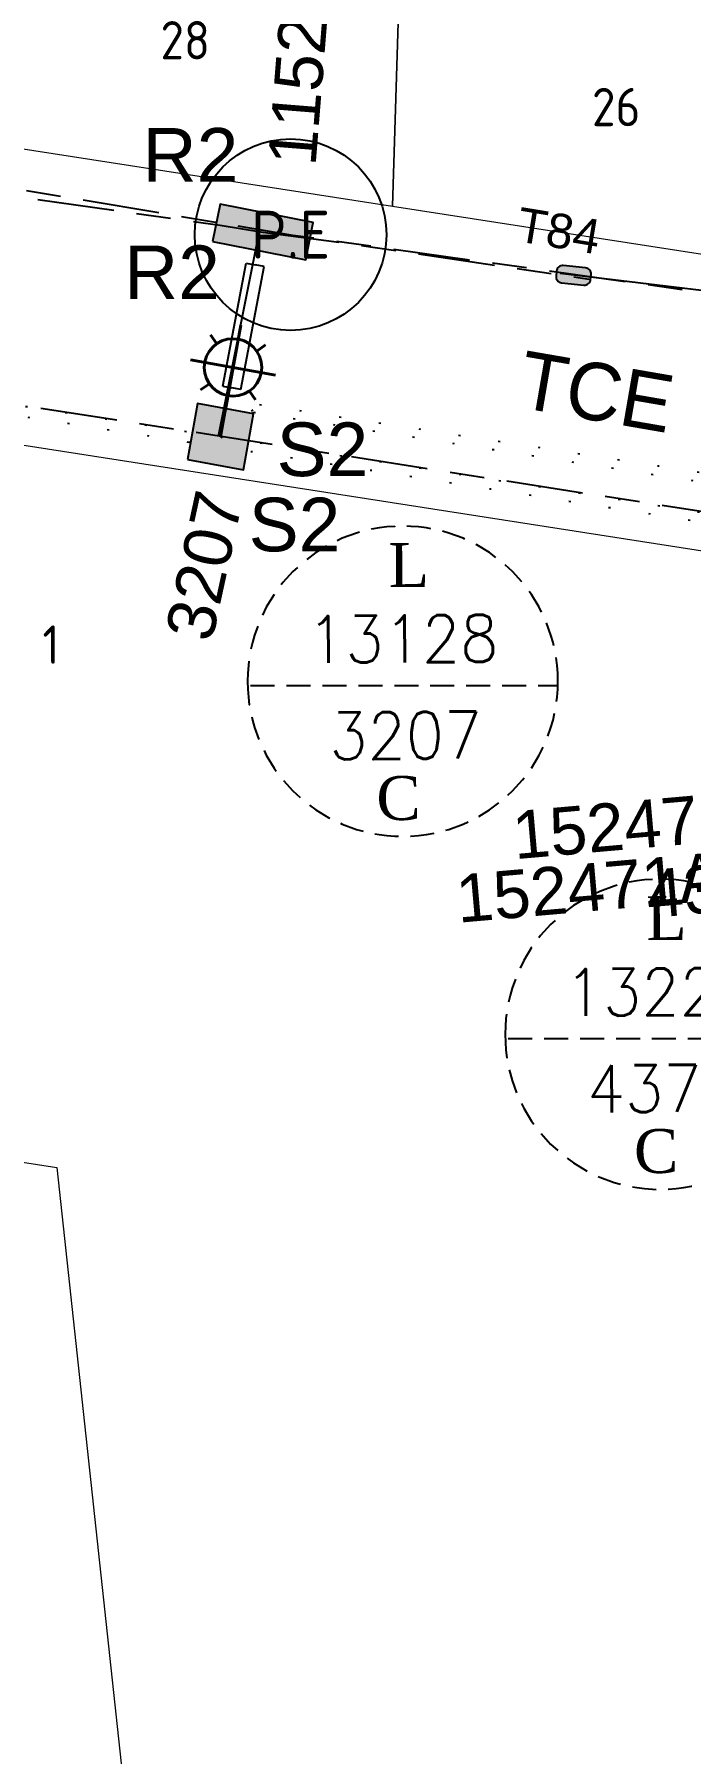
# Model space of a CAD drawing. Header units: metres. Extents: x 297818 to 299097, y 6264861 to 6266140.
# Drawn here: x 298387.9 to 298422.2, y 6265440.6 to 6265530.3 of the extents above; entities that cross this region are included whole.
import ezdxf
from ezdxf.enums import TextEntityAlignment as Align

# ---------------------------------------------------------------- set-up
doc = ezdxf.new("R2010")
doc.units = ezdxf.units.M
for name, pattern in [('Cable Exist UG', [8.2, 4, -1.2, 1.8, -1.2]), ('Cable Remove', [2, 0, -2]), ('HIDDEN2', [0.1875, 0.125, -0.0625]), ('IECLCHAINA', [8.2, 4, -1.2, 1.8, -1.2])]:
    doc.linetypes.add(name, pattern=pattern)
doc.layers.get('0').update_dxf_attribs({"color": 6})
doc.layers.add('Cadastre Land Parcels_SP_EXT', color=9, linetype='Continuous', lineweight=5)
for name, color, linetype in [('Equip_LV_NEW', 2, 'Continuous'), ('Equip_SP_SL_EXT', 7, 'Continuous'), ('Mains_LV_EXT', 7, 'Continuous'), ('Mains_LV_NEW_T84', 2, 'Continuous'), ('Mains_SL_EXT', 7, 'Continuous'), ('Notes', 7, 'Continuous'), ('Notes_LV_MISC', 7, 'Continuous'), ('Notes_SL_MISC', 7, 'Continuous'), ('Notes_SP_MISC', 7, 'Continuous'), ('SupportsUG_SP_EXT', 7, 'Continuous'), ('SupportsUG_SP_LV_EXT', 7, 'Continuous'), ('SupportsUG_SP_LV_SL_EXT', 7, 'Continuous'), ('UG_Details_SP_MISC', 7, 'Continuous')]:
    doc.layers.add(name, color=color, linetype=linetype)
doc.styles.add('AR12', font='Simplex')
doc.styles.add('COLUMN_LABEL', font='arial.ttf')
doc.styles.add('iecARIAL', font='arial.ttf', dxfattribs={"height": 2})
doc.styles.add('iecDevPlan', font='isocp.shx', dxfattribs={"height": 1.8})
doc.styles.add('iecNAME', font='times.ttf')
doc.styles.add('IESYMBOL1', font='isocp.shx')
doc.styles.add('ITALICT', font='ITALICT')
doc.styles.add('POLE_LABEL', font='arial.ttf')
doc.styles.get("Standard").update_dxf_attribs({"font": 'arial.ttf'})
doc.linetypes.add('Cable New UG', pattern='A,7,-0.25,["x",Standard,S=2,R=0,X=0.2,Y=-0.8],-2.1', length=9.35)
doc.linetypes.add('Cable V', pattern='A,7.2,-0.45,["V",Standard,S=1.5,R=0,X=0,Y=-0.7],-1.8', length=9.45)

# ---------------------------------------------------------------- blocks, each defined once
blk = doc.blocks.new('COLUMN_EXT')
blk.add_hatch(color=256).paths.add_polyline_path([(-1.485, 1.485), (-1.485, -1.485), (1.485, -1.485), (1.485, 1.485)])
blk.add_lwpolyline([(-1.485, -1.485), (1.485, -1.485), (1.485, 1.485), (-1.485, 1.485)], close=True)
for tag, height, style, flags, p in [('ASSET_NUM', 2.5, 'COLUMN_LABEL', 8, (2, 2)), ('STRUCTURE_PLANT_NUMBER', 0.2, 'POLE_LABEL', 9, (1.813, 0.031)), ('STREET_CODE', 0.2, 'COLUMN_LABEL', 9, (1.813, -0.2))]:
    blk.add_attdef(tag, text='', height=height, dxfattribs=dict(style=style, flags=flags)).set_placement(p, align=Align.MIDDLE_LEFT)
at = {"flags": 9}
for tag, p in [('OWNED_BY', (1.813, -0.6)), ('STATE', (1.813, -0.8)), ('COLUMN_TYPE', (1.813, -0.4)), ('USAGE', (1.813, -1)), ('STREETNAME', (1.813, -1.6)), ('SUBURB', (1.813, -1.8)), ('LEGEND', (1.813, -1.2)), ('LOCATION', (1.813, -1.4)), ('NOTES', (1.813, -2))]:
    blk.add_attdef(tag, text='', height=0.2, dxfattribs=at).set_placement(p, align=Align.MIDDLE_LEFT)
at = {"flags": 1}
blk.add_attdef('Z', (1.813, -2.351), '', height=0.2, dxfattribs=at)
blk = doc.blocks.new('PILLAR_EXT')
blk.add_hatch(color=256).paths.add_polyline_path([(-2.475, 0.99), (-2.475, -0.99), (2.475, -0.99), (2.475, 0.99)])
blk.add_lwpolyline([(-2.475, -0.99), (2.475, -0.99), (2.475, 0.99), (-2.475, 0.99)], close=True)
at = {"style": 'iecARIAL', "flags": 8}
blk.add_attdef('ASSET_NUM', (1.5, 3.5), '', height=2.5, dxfattribs=at)
for tag, p, flags in [('OWNED_BY', (0, -0.2), 9), ('STATE', (0, -0.4), 9), ('SUPPORT_TYPE', (0, -0.6), 9), ('USAGE', (0, -0.8), 9), ('LEGEND', (0, -1), 9), ('STREETNAME', (0, -1.8), 9), ('LOCATION', (0, -1.2), 9), ('NOTES', (0, -1.4), 9), ('PARENT', (0, -1.6), 9), ('SUBURB', (0, -2), 1)]:
    blk.add_attdef(tag, p, '', height=0.2, dxfattribs=dict(flags=flags))
blk = doc.blocks.new('*U151')
at = {"lineweight": 40}
for p, q in [((0.253, 1.397), (1.058, 5.824)), ((-0.519, 5.306), (-0.198, 4.843)), ((2.351, 4.785), (1.889, 4.464)), ((-1.558, 4.012), (2.869, 3.208)), ((-1.04, 2.436), (-0.578, 2.756)), ((0, 0), (0.388, 2.138)), ((1.83, 1.915), (1.51, 2.377))]:
    blk.add_line(p, q, dxfattribs=at)
blk.add_circle((0.656, 3.61), 1.5, dxfattribs=at)
at = {"style": 'iecARIAL', "flags": 8}
blk.add_attdef('ASSET_NUM', (1.5, 1.5), '', height=2.5, dxfattribs=at)
for tag, p, height, flags in [('CONSTRUCTED_VOLTAGE', (0.981, -0.653), 0.2, 9), ('CONTROL_TYPE', (0.981, -0.853), 0.2, 9), ('LANTERN_PURPOSE', (0.981, -1.053), 0.2, 9), ('LNUMBER', (2.181, -3.253), 2.5, 8), ('OPERATING_VOLTAGE', (0.981, -1.653), 0.2, 9), ('ORIENTATION', (0.981, -1.853), 0.2, 9), ('LANTERN_TYPE', (0.981, -1.253), 0.2, 9), ('NO_PHASES', (0.981, -1.453), 0.2, 9), ('OWNED_BY', (0.981, -2.053), 0.2, 9), ('STATE', (0.981, -2.253), 0.2, 9), ('CEXIST', (0.981, -2.653), 0.2, 9), ('CNEW', (0.981, -2.853), 0.2, 9), ('USAGE', (0.981, -2.453), 0.2, 9), ('CNUMBER', (0.981, -3.053), 0.2, 9), ('CREMOVE', (0.981, -3.253), 0.2, 9), ('CREPLACE', (0.981, -3.453), 0.2, 9), ('LKINGHEIGHT', (0.981, -3.653), 0.2, 9), ('LBRACKET', (0.981, -3.853), 0.2, 9), ('LBRACKETVOCAB', (0.981, -4.053), 0.2, 9), ('LCATEGORY', (0.981, -4.253), 0.2, 9), ('LCHARGE1', (0.981, -4.453), 0.2, 9), ('LCHARGE1PERCENT', (0.981, -4.653), 0.2, 9), ('LCHARGE2', (0.981, -4.853), 0.2, 9), ('LCHARGE2PERCENT', (0.981, -5.053), 0.2, 9), ('LCHARGE3', (0.981, -5.253), 0.2, 9), ('LCHARGE3PERCENT', (0.981, -5.453), 0.2, 9), ('LEXIST', (0.981, -5.653), 0.2, 9), ('LLAMP', (0.981, -5.853), 0.2, 9), ('LLAMPVOCAB', (0.981, -6.053), 0.2, 9), ('LMAST', (0.981, -6.253), 0.2, 9), ('LMASTVOCAB', (0.981, -6.453), 0.2, 9), ('LNEW', (0.981, -6.653), 0.2, 9), ('LANTNUMBER', (0.981, -6.853), 0.2, 9), ('LOUTREACH', (0.981, -7.253), 0.2, 9), ('LOUTREACHVOCAB', (0.981, -7.453), 0.2, 9), ('LRATECODE', (0.981, -7.653), 0.2, 9), ('LREMOVE', (0.981, -7.853), 0.2, 9), ('LREPLACE', (0.981, -8.053), 0.2, 9), ('LTYPE', (0.981, -8.253), 0.2, 9), ('LTYPEVOCAB', (0.981, -8.453), 0.2, 9), ('LEGEND', (0.981, -8.653), 0.2, 9), ('LOCATION', (0.981, -8.853), 0.2, 9), ('NOTES', (0.981, -9.053), 0.2, 9), ('STREETNAME', (0.981, -9.253), 0.2, 9), ('SUBURB', (0.981, -9.453), 0.2, 1)]:
    blk.add_attdef(tag, p, '', height=height, dxfattribs=dict(flags=flags))
blk = doc.blocks.new('SLCP PE (SL12)')
blk.add_circle((0, 0), 5)
at = {"style": 'IESYMBOL1'}
blk.add_text('P.E', height=2.5, dxfattribs=at).set_placement((0, 0), align=Align.MIDDLE)
blk = doc.blocks.new('LV_STJ_NEW')
blk.add_hatch(color=256).paths.add_polyline_path([(0.906, 0.131, 0.414214), (0.586, 0.451), (-0.586, 0.451, 0.414214), (-0.906, 0.131), (-0.906, -0.131, 0.414214), (-0.586, -0.451), (0.586, -0.451, 0.414214), (0.906, -0.131)])
blk.add_lwpolyline([(-0.906, 0.131), (-0.906, -0.131, 0.414214), (-0.586, -0.451), (0.586, -0.451, 0.414214), (0.906, -0.131), (0.906, 0.131, 0.414214), (0.586, 0.451), (-0.586, 0.451, 0.414214)], format="xyb", close=True)
for tag, flags, p in [('ORIENTATION', 9, (1.5, 0)), ('STATE', 9, (1.5, -0.8)), ('OWNED_BY', 9, (1.5, -1)), ('USAGE', 9, (1.5, -0.2)), ('LEGEND', 9, (1.5, -0.4)), ('NOTES', 9, (1.5, -0.6)), ('OPERATED_BY', 9, (1.5, -1.2)), ('OPERATING_VOLTAGE', 9, (1.5, -1.6)), ('CONSTRUCTED_VOLTAGE', 9, (1.5, -1.8)), ('MAINTAINED_BY', 9, (1.5, -1.4)), ('TYPE', 9, (1.5, -2.2)), ('Z', 1, (1.5, -2.4)), ('NUMBER_OF_PHASES', 9, (1.5, -2))]:
    blk.add_attdef(tag, text='', height=0.2, dxfattribs=dict(flags=flags)).set_placement(p, align=Align.MIDDLE_LEFT)
blk = doc.blocks.new('SPILLAR_NEW')
for tag, flags, p in [('SUFFIX', 9, (1.5, -1.6)), ('SUBURB', 9, (1.5, -1.8)), ('Z', 1, (1.5, -2.6)), ('STREETNAME', 9, (1.5, -2)), ('LOCATION', 9, (1.5, -2.2)), ('NOTES', 9, (1.5, -2.4))]:
    blk.add_attdef(tag, text='', height=0.2, dxfattribs=dict(flags=flags)).set_placement(p, align=Align.MIDDLE_LEFT)
blk.add_wipeout([(-2.475, 0.99), (2.475, 0.99), (2.475, -0.99), (-2.475, -0.99)])
at = {"lineweight": -3}
blk.add_lwpolyline([(-2.475, 0.99), (2.475, 0.99), (2.475, -0.99), (-2.475, -0.99)], close=True, dxfattribs=at)
for tag, height, flags, p in [('ASSET_NUM', 2.5, 8, (2, 2)), ('STREET_CODE', 0.2, 9, (1.5, 0)), ('OWNED_BY', 0.2, 9, (1.5, -0.2)), ('OPERATED_BY', 0.2, 9, (1.5, -0.4)), ('STATE', 0.2, 9, (1.5, -0.8)), ('SUPPORT_TYPE', 0.2, 9, (1.5, -1)), ('MAINTAINED_BY', 0.2, 9, (1.5, -0.6)), ('USAGE', 0.2, 9, (1.5, -1.2)), ('PARENT', 0.2, 9, (1.5, -1.4))]:
    blk.add_attdef(tag, text='', height=height, dxfattribs=dict(flags=flags)).set_placement(p, align=Align.MIDDLE_LEFT)

msp = doc.modelspace()

# ---------------------------------------------------------------- linework, layer by layer
at = {"layer": 'Cadastre Land Parcels_SP_EXT', "linetype": 'Continuous'}
for points in [[(298407.317, 6265543.336), (298403.304, 6265545.626), (298393.149, 6265547.216), (298382.766, 6265548.843), (298382.08, 6265525.146), (298406.634, 6265521.333), (298407.317, 6265543.336)], [(298427.627, 6265540.864), (298422.986, 6265541.429), (298414.941, 6265542.409), (298407.317, 6265543.336), (298406.634, 6265521.333), (298426.953, 6265518.176), (298427.627, 6265540.864)]]:
    msp.add_lwpolyline(points, close=True, dxfattribs=at)
for points in [[(298437.545, 6265501.03), (298337.014, 6265516.691)], [(298331.319, 6265480.135), (298389.121, 6265471.152), (298392.934, 6265435.859)]]:
    msp.add_lwpolyline(points, dxfattribs=at)
at = {"layer": 'Mains_LV_EXT', "linetype": 'Cable Exist UG', "flags": 128}
for points in [[(298355.672, 6265526.423), (298359.68, 6265525.702), (298359.68, 6265525.702), (298397.633, 6265520.335), (298399.868, 6265519.982)], [(298399.868, 6265519.982), (298403.855, 6265519.453), (298403.855, 6265519.453), (298417.001, 6265517.508)]]:
    msp.add_lwpolyline(points, dxfattribs=at)
at = {"layer": 'Mains_LV_EXT', "linetype": 'Cable Remove'}
for points in [[(298339.755, 6265518.294), (298397.657, 6265509.304)], [(298397.657, 6265509.304), (298399.695, 6265510.983), (298431.129, 6265506.143), (298431.247, 6265504.019), (298439.04, 6265502.754), (298443.909, 6265502.979), (298448.861, 6265504.272), (298453.247, 6265506.728), (298457.602, 6265510.823)], [(298397.657, 6265509.304), (298429.213, 6265504.339), (298429.314, 6265493.545), (298429.826, 6265487.329)]]:
    msp.add_lwpolyline(points, dxfattribs=at)
at = {"layer": 'Mains_LV_NEW_T84', "linetype": 'Cable V', "flags": 128}
msp.add_lwpolyline([(298399.664, 6265519.92), (298397.537, 6265509.313)], dxfattribs=at)
at = {"layer": 'Mains_LV_NEW_T84', "linetype": 'Cable New UG', "flags": 128}
msp.add_lwpolyline([(298428.678, 6265516.222), (298415.383, 6265517.823)], dxfattribs=at)
at = {"layer": 'Mains_SL_EXT', "linetype": 'Cable Remove'}
for points in [[(298333.689, 6265519.226), (298335.718, 6265518.367), (298395.983, 6265509.021), (298397.657, 6265509.304)], [(298397.657, 6265509.304), (298399.379, 6265510.578), (298430.575, 6265505.723), (298430.716, 6265503.684), (298437.216, 6265502.491), (298441.711, 6265502.236), (298446.753, 6265503.132), (298450.586, 6265504.599), (298454.313, 6265506.959), (298456.982, 6265509.42), (298457.602, 6265510.823)], [(298397.657, 6265509.304), (298399.236, 6265508.536), (298428.781, 6265503.91), (298428.893, 6265491.953), (298429.135, 6265489.097), (298429.826, 6265487.329)]]:
    msp.add_lwpolyline(points, dxfattribs=at)
at = {"layer": 'Notes_SL_MISC', "linetype": 'HIDDEN2', "ltscale": 10}
for p, q in [((298399.229, 6265496.313), (298415.206, 6265496.313)), ((298412.669, 6265477.886), (298428.645, 6265477.886))]:
    msp.add_line(p, q, dxfattribs=at)
msp.add_lwpolyline([(298399.068, 6265496.535, 1), (298415.263, 6265496.535, 1), (298399.068, 6265496.535)], format="xyb", dxfattribs=at)
at = {"layer": 'UG_Details_SP_MISC'}
for p, q in [((298397.773, 6265511.941), (298399.002, 6265518.364)), ((298398.716, 6265511.761), (298399.944, 6265518.184)), ((298399.002, 6265518.364), (298399.473, 6265518.274)), ((298399.944, 6265518.184), (298399.473, 6265518.274)), ((298397.773, 6265511.941), (298398.244, 6265511.851)), ((298398.716, 6265511.761), (298398.244, 6265511.851))]:
    msp.add_line(p, q, dxfattribs=at)
at = {"layer": 'UG_Details_SP_MISC', "color": 7, "linetype": 'Cable Exist UG', "flags": 128}
for points in [[(298307.195, 6265522.901), (298333.525, 6265519.192), (298338.062, 6265518.66), (298398.03, 6265509.273), (298434.443, 6265503.575), (298439.48, 6265502.793), (298444.768, 6265502.98), (298449.155, 6265504.326), (298452.941, 6265506.453), (298455.694, 6265508.704), (298457.728, 6265510.737), (298459.986, 6265515.099), (298462.207, 6265520.54), (298466.212, 6265531.58), (298468.437, 6265537.601), (298470.409, 6265542.86), (298471.535, 6265547.927), (298471.754, 6265553.9), (298471.223, 6265558.26), (298469.722, 6265563.045), (298467.374, 6265567.934), (298465.121, 6265571.124), (298461.334, 6265575.26), (298457.58, 6265577.887), (298455.695, 6265578.987), (298452.973, 6265580.207), (298447.874, 6265581.551), (298442.086, 6265582.709), (298433.231, 6265584.085), (298425.926, 6265585.122), (298410.377, 6265587.499), (298367.49, 6265594.259), (298361.577, 6265595.041), (298357.134, 6265595.385), (298353.974, 6265595.103), (298350.313, 6265594.415), (298347.685, 6265593.602), (298344.016, 6265591.373), (298351.502, 6265582.237), (298349.466, 6265580.387), (298347.777, 6265577.416), (298347.12, 6265573.601), (298345.147, 6265561.27)], [(298455.218, 6265534.932), (298451.961, 6265526.625), (298448.973, 6265518.891), (298446.753, 6265516.292), (298443.549, 6265514.738), (298440.473, 6265514.358), (298438.213, 6265514.674), (298401.423, 6265519.81), (298344.211, 6265529.385), (298342.475, 6265517.997)]]:
    msp.add_lwpolyline(points, dxfattribs=at)

# ---------------------------------------------------------------- block references
at = {"layer": 'Equip_LV_NEW', "linetype": 'Cable New UG', "ltscale": 0.5, "rotation": 354.2881000014165}
msp.add_blockref('LV_STJ_NEW', (298416.077, 6265517.725), dxfattribs=at)
at = {"layer": 'Equip_SP_SL_EXT'}
msp.add_blockref('*U151', (298397.657, 6265509.304), dxfattribs=at)
at = {"layer": 'Notes_SL_MISC'}
msp.add_blockref('SLCP PE (SL12)', (298401.316, 6265519.845), dxfattribs=at)
at = {"layer": 'SupportsUG_SP_EXT'}
ref = msp.add_blockref('COLUMN_EXT', (298429.826, 6265487.329), dxfattribs=dict(at, rotation=274.4394057627087))
ref.add_attrib('ASSET_NUM', '4377', dxfattribs={"layer": '0', "height": 2.5, "rotation": 4.86486, "style": 'COLUMN_LABEL'}).set_placement((298427.506, 6265487.321), align=Align.TOP_RIGHT)
at = {"layer": 'SupportsUG_SP_LV_EXT'}
ref = msp.add_blockref('PILLAR_EXT', (298399.868, 6265519.982), dxfattribs=dict(at, rotation=348.8252078370459))
ref.add_attrib('ASSET_NUM', '115219', dxfattribs={"layer": '0', "height": 2.5, "rotation": 85.423, "style": 'iecARIAL'}).set_placement((298401.368, 6265523.482), align=Align.MIDDLE_LEFT)
at = {"layer": 'SupportsUG_SP_LV_SL_EXT'}
ref = msp.add_blockref('COLUMN_EXT', (298397.657, 6265509.304), dxfattribs=dict(at, rotation=349.6902520348642))
ref.add_attrib('ASSET_NUM', '3207', dxfattribs={"layer": '0', "height": 2.5, "rotation": 77.72567, "style": 'COLUMN_LABEL'}).set_placement((298396.404, 6265506.634), align=Align.TOP_RIGHT)

# ---------------------------------------------------------------- texts
at = {"layer": 'Cadastre Land Parcels_SP_EXT', "style": 'iecDevPlan'}
for s, p in [('28', (298394.525, 6265528.994)), ('26', (298417.037, 6265525.508)), ('1', (298388.368, 6265497.449))]:
    msp.add_text(s, height=2, dxfattribs=at).set_placement(p)
at = {"layer": 'Mains_LV_EXT'}
msp.add_text('T84', height=1.8, rotation=350.61237, dxfattribs=at).set_placement((298413.022, 6265519.518))
at = {"layer": 'Notes', "insert": (298417.274, 6265511.628), "char_height": 3, "attachment_point": 5, "rotation": 350.19446, "style": 'ITALICT'}
msp.add_mtext('{\\fStylus BT|b0|i0|c0|p34;TCE}', dxfattribs=at)
at = {"layer": 'Notes_LV_MISC', "color": 2, "linetype": 'Cable New UG', "char_height": 2.8, "attachment_point": 1, "style": 'iecARIAL'}
for s, insert in [('R2', (298393.589, 6265525.41)), ('S2', (298400.583, 6265510.042))]:
    msp.add_mtext_dynamic_manual_height_columns(s, width=12.86037, gutter_width=10, heights=[2.8], dxfattribs=dict(at, insert=insert))
at = {"layer": 'Notes_SL_MISC', "linetype": 'IECLCHAINA', "lineweight": 0, "style": 'iecNAME'}
for s, p in [('L', (298406.432, 6265501.45)), ('C', (298405.796, 6265489.288)), ('C', (298419.236, 6265470.861))]:
    msp.add_text(s, height=2.293, rotation=0.41928, dxfattribs=at).set_placement(p)
at = {"layer": 'Notes_SL_MISC', "lineweight": 0, "style": 'AR12', "width": 0.948629}
for s, p in [('13128', (298407.181, 6265496.785, 35.967)), ('3207', (298407.334, 6265491.744, 35.967)), ('13220', (298420.621, 6265478.358, 35.967)), ('4377', (298420.774, 6265473.317, 35.967))]:
    msp.add_text(s, height=2.4538, rotation=0.39044, dxfattribs=at).set_placement(p, align=Align.BOTTOM_CENTER)
at = {"layer": 'Notes_SP_MISC', "color": 2, "linetype": 'Cable New UG', "char_height": 2.8, "attachment_point": 1, "style": 'iecARIAL'}
for s, insert in [('R2', (298392.625, 6265519.28)), ('S2', (298399.127, 6265506.115))]:
    msp.add_mtext_dynamic_manual_height_columns(s, width=12.86037, gutter_width=10, heights=[2.8], dxfattribs=dict(at, insert=insert))

# ---------------------------------------------------------------- next in the draw order: block references
at = {"layer": 'SupportsUG_SP_EXT', "ltscale": 0.5}
ref = msp.add_blockref('SPILLAR_NEW', (298429.65, 6265487.737), dxfattribs=dict(at, rotation=94.62698005775366))
ref.add_attrib('ASSET_NUM', '152471A', dxfattribs={"height": 2.5, "rotation": 5}).set_placement((298412.901, 6265488.489), align=Align.MIDDLE_LEFT)

# ---------------------------------------------------------------- next in the draw order: linework, layer by layer
at = {"layer": 'Notes_SL_MISC', "linetype": 'HIDDEN2', "ltscale": 10}
msp.add_lwpolyline([(298412.507, 6265478.108, 1), (298428.703, 6265478.108, 1), (298412.507, 6265478.108)], format="xyb", dxfattribs=at)

# ---------------------------------------------------------------- next in the draw order: texts
at = {"layer": 'Notes_SL_MISC', "linetype": 'IECLCHAINA', "lineweight": 0, "style": 'iecNAME'}
msp.add_text('L', height=2.293, rotation=0.41928, dxfattribs=at).set_placement((298419.871, 6265483.023))

# ---------------------------------------------------------------- next in the draw order: block references
at = {"layer": 'Equip_LV_NEW', "ltscale": 0.5}
ref = msp.add_blockref('SPILLAR_NEW', (298426.018, 6265487.003), dxfattribs=dict(at, rotation=94.62698005775366))
ref.add_attrib('ASSET_NUM', '152471A', dxfattribs={"layer": '0', "height": 2.5, "rotation": 5}).set_placement((298409.951, 6265485.173), align=Align.MIDDLE_LEFT)

# ---------------------------------------------------------------- next in the draw order: linework, layer by layer
at = {"color": 2, "linetype": 'Cable New UG', "ltscale": 0.5}
msp.add_circle((298457.335, 6265500.668), 639.422, dxfattribs=at)

doc.saveas('drawing.dxf')
